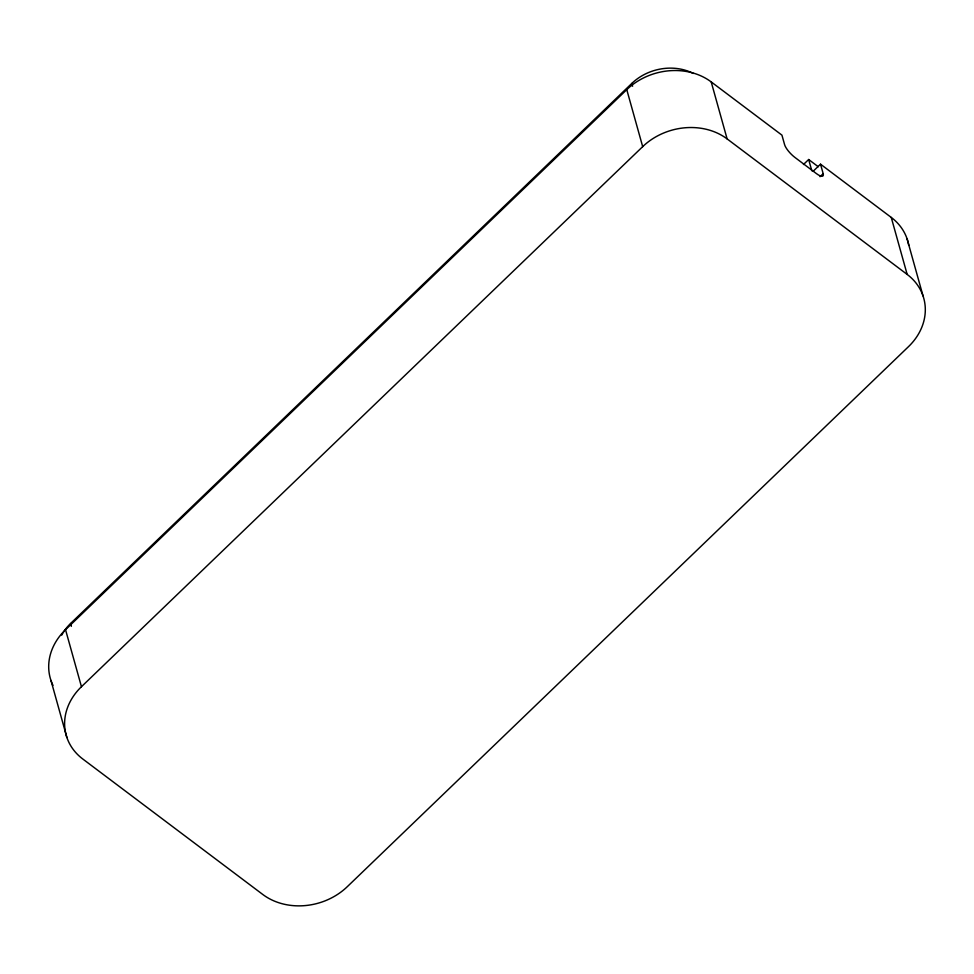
<?xml version="1.0" encoding="UTF-8"?>
<svg xmlns="http://www.w3.org/2000/svg" width="974" height="974" viewBox="0 0 974 974"><rect width="100%" height="100%" fill="white"/><g stroke="black" fill="none" stroke-linecap="round" stroke-linejoin="round"><path stroke-width="1.46" d="M61.703 635.145A48.298 40.506 -15.6 0 1 70.578 623.494L631.797 83.435A48.298 40.506 -15.6 0 1 693.33 73.464M52.998 685.392A60.364 50.624 -15.6 0 1 65.538 629.703L626.769 89.645A60.364 50.624 -15.6 0 1 711.203 81.913L781.939 135.143L784.594 144.639A12.078 3.555 46.1 0 0 794.93 157.435L816.37 173.567A12.078 3.555 46.1 0 0 823.176 173.676L820.522 164.18L813.241 171.18M81.451 686.707L642.682 146.648A60.364 50.624 -15.6 0 1 727.115 138.905L907.159 274.412A60.364 50.624 -15.6 0 1 908.462 346.683L347.231 886.742A60.364 50.624 -15.6 0 1 262.797 894.485L82.753 758.977A60.364 50.624 -15.6 0 1 81.451 686.707L65.538 629.703M803.465 164.521L808.664 159.517L818.257 166.737M820.047 176.684L823.176 173.676M820.522 164.18L891.247 217.421A60.364 50.624 -15.6 0 1 908.754 245.326M907.111 238.91L923.023 295.913M891.247 217.421L907.159 274.412M808.664 159.517L811.805 170.779M711.203 81.913L727.115 138.905M631.797 83.435L632.589 86.248M626.769 89.645L642.682 146.648M70.578 623.494L71.358 626.306M50.977 680.485L66.889 737.476"/></g></svg>
